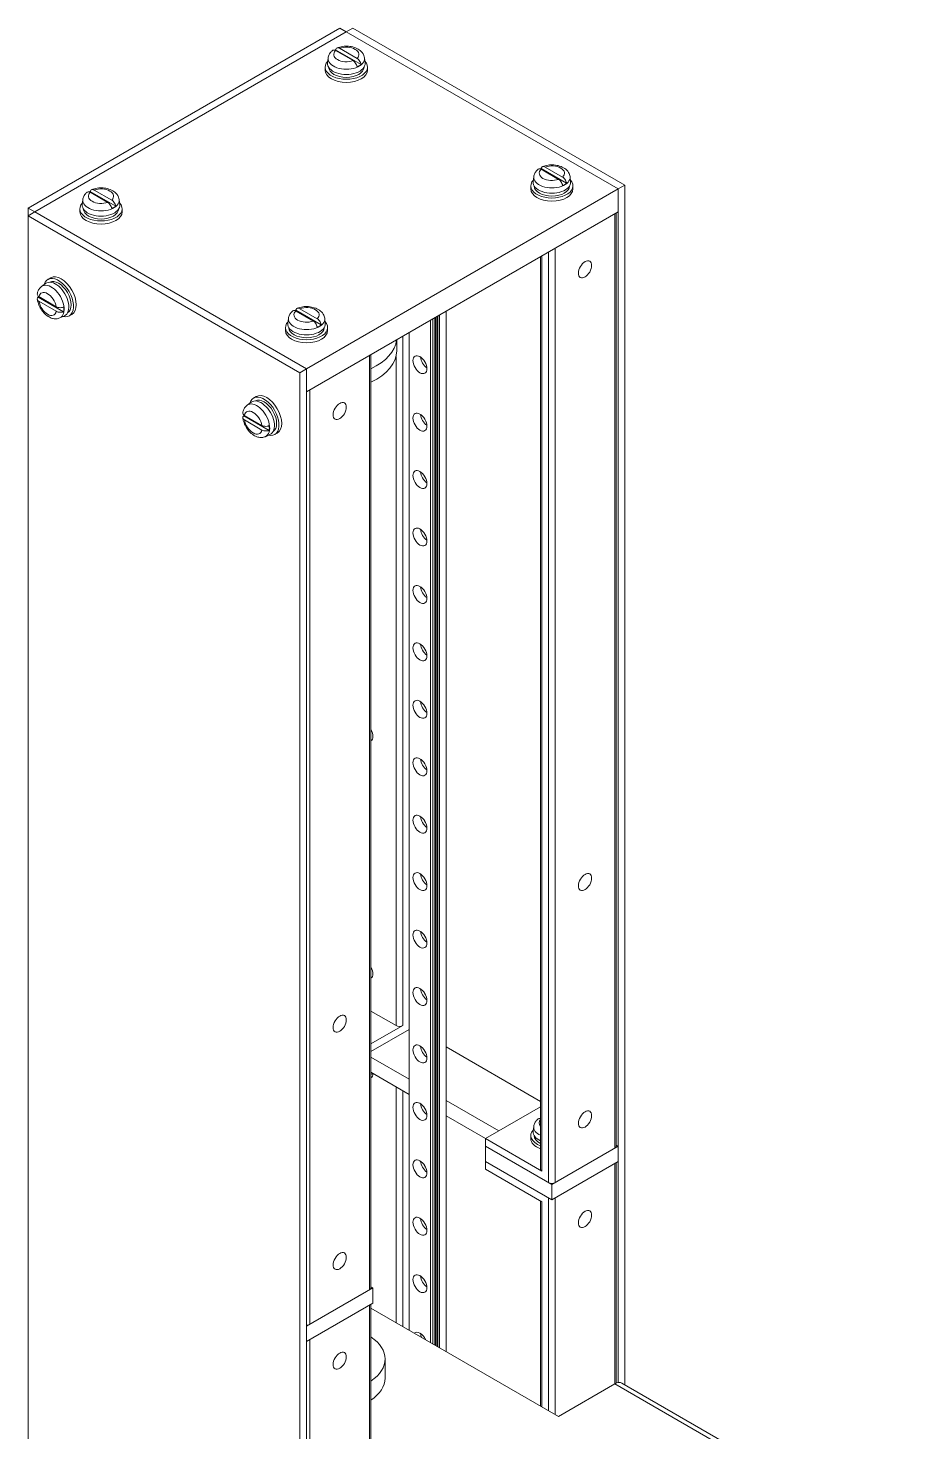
# Model space of a CAD drawing. Header units: millimetres. Extents: x 651 to 8859, y -354 to 894.
# Drawn here: x 2327.3 to 2365, y -203.3 to -143.4 of the extents above; entities that cross this region are included whole.
import ezdxf

# ---------------------------------------------------------------- set-up
doc = ezdxf.new("R2010")
doc.units = ezdxf.units.MM
doc.layers.add('Widoczne (ISO)', color=7, linetype='Continuous', lineweight=18)
doc.layers.add('Widoczne wąskie (ISO)', color=7, linetype='Continuous', lineweight=9)

msp = doc.modelspace()

# ---------------------------------------------------------------- linework, layer by layer
at = {"layer": 'Widoczne (ISO)'}
for p, q in [((2340.547, -143.425), (2327.254, -151.101)), ((2340.83, -143.589), (2327.536, -151.264)), ((2340.83, -143.589), (2327.536, -151.264)), ((2340.547, -143.425), (2340.83, -143.589)), ((2341.113, -143.425), (2340.83, -143.589)), ((2352.427, -150.284), (2340.83, -143.589)), ((2352.427, -150.284), (2340.83, -143.589)), ((2352.709, -150.121), (2341.113, -143.425)), ((2340.054, -144.703), (2340.032, -144.916)), ((2341.456, -144.979), (2340.374, -144.354)), ((2341.116, -144.815), (2340.374, -144.387)), ((2340.544, -144.289), (2341.286, -144.717)), ((2341.606, -144.703), (2341.629, -144.916)), ((2339.93, -145.222), (2339.93, -145.091)), ((2341.73, -145.222), (2341.73, -145.091)), ((2350.224, -150.041), (2349.142, -149.416)), ((2349.884, -149.878), (2349.142, -149.449)), ((2349.312, -149.351), (2350.054, -149.78)), ((2348.698, -150.284), (2348.698, -150.153)), ((2348.823, -149.766), (2348.8, -149.978)), ((2350.374, -149.766), (2350.397, -149.978)), ((2350.498, -150.284), (2350.498, -150.153)), ((2352.709, -150.121), (2352.427, -150.284)), ((2352.709, -201.287), (2352.709, -150.121)), ((2329.589, -150.745), (2329.566, -150.958)), ((2330.991, -151.021), (2329.909, -150.396)), ((2330.651, -150.857), (2329.909, -150.429)), ((2330.079, -150.331), (2330.821, -150.759)), ((2331.141, -150.745), (2331.163, -150.958)), ((2339.133, -157.959), (2352.427, -150.284)), ((2352.427, -151.264), (2352.427, -150.284)), ((2352.427, -201.191), (2352.427, -150.284)), ((2327.254, -151.101), (2327.254, -233.077)), ((2327.254, -151.101), (2327.536, -151.264)), ((2327.536, -151.264), (2327.254, -151.427)), ((2327.254, -151.427), (2327.254, -233.403)), ((2338.85, -158.122), (2327.254, -151.427)), ((2327.536, -151.264), (2339.133, -157.959)), ((2339.133, -157.959), (2327.536, -151.264)), ((2329.465, -151.264), (2329.465, -151.133)), ((2331.265, -151.264), (2331.265, -151.133)), ((2339.133, -158.939), (2352.427, -151.264)), ((2349.74, -152.815), (2352.285, -151.345)), ((2352.344, -191.109), (2352.344, -151.312)), ((2349.115, -153.176), (2349.115, -192.089)), ((2327.831, -154.444), (2328.003, -154.318)), ((2328.218, -154.077), (2328.105, -154.142)), ((2327.688, -154.895), (2328.771, -155.52)), ((2327.717, -154.879), (2328.459, -155.307)), ((2328.459, -155.503), (2327.717, -155.075)), ((2329.118, -155.636), (2329.005, -155.701)), ((2339.759, -156.083), (2338.677, -155.458)), ((2339.419, -155.92), (2338.677, -155.491)), ((2338.847, -155.393), (2339.589, -155.822)), ((2345.087, -199.865), (2345.087, -155.501)), ((2328.607, -155.787), (2328.802, -155.701)), ((2338.233, -156.326), (2338.233, -156.195)), ((2338.357, -155.808), (2338.335, -156.02)), ((2339.909, -155.808), (2339.931, -156.02)), ((2340.033, -156.326), (2340.033, -156.195)), ((2344.422, -199.481), (2344.422, -155.885)), ((2344.519, -199.537), (2344.519, -155.829)), ((2344.617, -199.594), (2344.617, -155.773)), ((2344.654, -199.615), (2344.654, -155.752)), ((2342.981, -156.717), (2342.981, -157.183)), ((2343.517, -198.959), (2343.517, -156.408)), ((2339.274, -158.857), (2341.82, -157.388)), ((2341.879, -197.151), (2341.879, -157.354)), ((2339.133, -157.959), (2338.85, -158.122)), ((2339.133, -158.939), (2339.133, -157.959)), ((2339.133, -239.935), (2339.133, -157.959)), ((2338.85, -240.099), (2338.85, -158.122)), ((2336.986, -159.139), (2336.873, -159.205)), ((2336.599, -159.506), (2336.772, -159.38)), ((2336.456, -159.957), (2337.539, -160.582)), ((2336.485, -159.941), (2337.227, -160.37)), ((2337.227, -160.566), (2336.485, -160.137)), ((2337.375, -160.85), (2337.57, -160.763)), ((2337.886, -160.698), (2337.773, -160.763)), ((2342.951, -185.965), (2341.879, -185.346)), ((2343.234, -185.965), (2341.879, -186.748)), ((2343.517, -186.128), (2341.879, -187.074)), ((2341.879, -187.305), (2343.517, -188.251)), ((2349.115, -189.197), (2345.087, -186.871)), ((2341.879, -187.958), (2343.517, -188.904)), ((2341.879, -188.054), (2341.961, -188.006)), ((2345.087, -189.157), (2347.335, -190.456)), ((2346.77, -190.782), (2349.115, -189.428)), ((2345.087, -189.811), (2346.77, -190.782)), ((2348.822, -190.264), (2348.8, -190.476)), ((2349.174, -192.17), (2346.77, -190.782)), ((2346.77, -190.782), (2346.77, -191.109)), ((2348.698, -190.782), (2348.698, -190.652)), ((2349.457, -192.66), (2346.77, -191.109)), ((2346.77, -191.109), (2349.598, -192.742)), ((2346.77, -191.762), (2346.77, -191.109)), ((2349.598, -192.742), (2352.427, -191.109)), ((2352.285, -191.191), (2349.74, -192.66)), ((2352.427, -191.109), (2352.344, -191.061)), ((2352.427, -191.762), (2352.427, -191.109)), ((2346.77, -192.089), (2346.77, -191.762)), ((2346.77, -191.762), (2349.457, -193.313)), ((2346.77, -191.762), (2349.598, -193.395)), ((2346.77, -192.089), (2349.174, -193.477)), ((2349.598, -193.395), (2352.427, -191.762)), ((2349.74, -193.313), (2352.285, -191.844)), ((2352.344, -201.215), (2352.344, -191.81)), ((2349.598, -193.395), (2349.598, -192.742)), ((2349.115, -193.443), (2349.115, -202.191)), ((2339.133, -198.784), (2341.961, -197.151)), ((2341.82, -197.233), (2339.274, -198.702)), ((2341.961, -197.151), (2341.879, -197.103)), ((2341.961, -197.804), (2341.961, -197.151)), ((2339.133, -199.437), (2341.961, -197.804)), ((2339.274, -199.355), (2341.82, -197.886)), ((2341.879, -207.253), (2341.879, -197.852)), ((2349.881, -202.633), (2341.879, -198.013)), ((2339.133, -199.437), (2339.133, -198.784)), ((2342.481, -201), (2342.481, -200.183)), ((2352.285, -201.245), (2349.881, -202.633)), ((2378.041, -215.912), (2352.585, -201.215))]:
    msp.add_line(p, q, dxfattribs=at)
for centre, major_axis, start_param, end_param in [((2340.83, -145.091), (0.9, 0), 2.643544, 6.781234), ((2340.83, -144.716), (0.775, 0), 2.200676, 2.259817), ((2340.83, -145.222), (0.9, 0), 3.141593, 6.283185), ((2340.83, -144.944), (0.8, 0), 3.079689, 6.345089), ((2340.83, -145.091), (0.755, 0), 3.155056, 6.269722), ((2340.83, -144.716), (-0.775, 0), 2.200676, 2.511713), ((2349.598, -149.778), (0.775, 0), 2.200676, 2.259817), ((2349.598, -150.153), (0.9, 0), 2.643544, 6.781234), ((2349.598, -150.006), (0.8, 0), 3.079689, 6.345089), ((2349.598, -150.153), (0.755, 0), 3.155056, 6.269722), ((2349.598, -149.778), (-0.775, 0), 2.200676, 2.511713), ((2330.365, -150.758), (0.775, 0), 2.200676, 2.259817), ((2349.598, -150.284), (0.9, 0), 3.141593, 6.283185), ((2330.365, -151.133), (0.9, 0), 2.643544, 6.781234), ((2330.365, -151.264), (0.9, 0), 3.141593, 6.283185), ((2330.365, -150.986), (0.8, 0), 3.079689, 6.345089), ((2330.365, -151.133), (0.755, 0), 3.155056, 6.269722), ((2330.365, -150.758), (-0.775, 0), 2.200676, 2.511713), ((2328.555, -154.922), (-0.45, 0.779), 2.643544, 6.781234), ((2328.427, -154.995), (-0.4, 0.693), 3.079689, 6.345089), ((2328.555, -154.922), (-0.378, 0.654), 3.155056, 6.269722), ((2328.668, -154.856), (-0.45, 0.779), 3.141593, 6.283185), ((2328.229, -155.11), (-0.387, 0.671), 0.881775, 0.940917), ((2328.229, -155.11), (0.387, -0.671), 0.629879, 0.940917), ((2339.133, -155.82), (0.775, 0), 2.200676, 2.259817), ((2339.133, -156.195), (0.9, 0), 2.643544, 6.781234), ((2339.133, -156.048), (0.8, 0), 3.079689, 6.345089), ((2339.133, -156.195), (0.755, 0), 3.155056, 6.269722), ((2339.133, -155.82), (-0.775, 0), 2.200676, 2.511713), ((2339.133, -156.326), (0.9, 0), 3.141593, 6.283185), ((2339.981, -156.612), (3, 0), 5.397157, 6.220219), ((2339.981, -157.183), (3, 0), 5.397157, 6.283185), ((2344.295, -157.592), (0.21, -0.364), 4.027438, 5.39734), ((2344.295, -157.592), (0.12, -0.208), 4.487567, 4.937211), ((2337.323, -159.984), (-0.45, 0.779), 2.643544, 6.781234), ((2337.323, -159.984), (-0.378, 0.654), 3.155056, 6.269722), ((2337.436, -159.919), (-0.45, 0.779), 3.141593, 6.283185), ((2337.196, -160.057), (-0.4, 0.693), 3.079689, 6.345089), ((2336.998, -160.172), (-0.387, 0.671), 0.881775, 0.940917), ((2336.998, -160.172), (0.387, -0.671), 0.629879, 0.940917), ((2344.295, -160.041), (0.21, -0.364), 4.027438, 5.39734), ((2344.295, -160.041), (0.12, -0.208), 4.487567, 4.937211), ((2344.295, -162.491), (0.21, -0.364), 4.027438, 5.39734), ((2344.295, -162.491), (0.12, -0.208), 4.487567, 4.937211), ((2344.295, -164.94), (0.21, -0.364), 4.027438, 5.39734), ((2344.295, -164.94), (0.12, -0.208), 4.487567, 4.937211), ((2344.295, -167.39), (0.21, -0.364), 4.027438, 5.39734), ((2344.295, -167.39), (0.12, -0.208), 4.487567, 4.937211), ((2344.295, -169.839), (0.21, -0.364), 4.027438, 5.39734), ((2344.295, -169.839), (0.12, -0.208), 4.487567, 4.937211), ((2344.295, -172.289), (0.21, -0.364), 4.027438, 5.39734), ((2344.295, -172.289), (0.12, -0.208), 4.487567, 4.937211), ((2341.679, -173.473), (0.2, -0.346), 0, 1.570796), ((2344.295, -174.738), (0.21, -0.364), 4.027438, 5.39734), ((2344.295, -174.738), (0.12, -0.208), 4.487567, 4.937211), ((2344.295, -177.188), (0.21, -0.364), 4.027438, 5.39734), ((2344.295, -177.188), (0.12, -0.208), 4.487567, 4.937211), ((2344.295, -179.637), (0.21, -0.364), 4.027438, 5.39734), ((2344.295, -179.637), (0.12, -0.208), 4.487567, 4.937211), ((2344.295, -182.087), (0.21, -0.364), 4.027438, 5.39734), ((2344.295, -182.087), (0.12, -0.208), 4.487567, 4.937211), ((2341.679, -183.597), (0.2, -0.346), 0, 1.570796), ((2344.295, -184.536), (0.21, -0.364), 4.027438, 5.39734), ((2344.295, -184.536), (0.12, -0.208), 4.487567, 4.937211), ((2343.093, -185.883), (-0.2, 0), 0.785398, 2.356194), ((2344.295, -186.986), (0.21, -0.364), 4.027438, 5.39734), ((2344.295, -186.986), (0.12, -0.208), 4.487567, 4.937211), ((2341.679, -187.843), (0.2, -0.346), 0, 0.785398), ((2344.295, -189.435), (0.21, -0.364), 4.027438, 5.39734), ((2344.295, -189.435), (0.12, -0.208), 4.487567, 4.937211), ((2349.598, -190.276), (0.775, 0), 2.243676, 2.259817), ((2349.598, -190.652), (-0.9, 0), 5.785136, 7.287707), ((2349.598, -190.782), (-0.9, 0), 0, 1.004522), ((2349.598, -190.505), (-0.8, 0), 6.221282, 7.206031), ((2349.598, -190.652), (-0.755, 0), 0.013464, 0.876914), ((2352.144, -191.109), (0.2, 0), 5.497787, 6.283185), ((2344.295, -191.885), (0.21, -0.364), 4.027438, 5.39734), ((2344.295, -191.885), (0.12, -0.208), 4.487567, 4.937211), ((2349.315, -192.089), (-0.2, 0), 0, 0.785398), ((2349.598, -192.579), (0.2, 0), 3.926991, 5.497787), ((2344.295, -194.334), (0.21, -0.364), 4.027438, 5.39734), ((2344.295, -194.334), (0.12, -0.208), 4.487567, 4.937211), ((2344.295, -196.784), (0.21, -0.364), 4.027438, 5.39734), ((2344.295, -196.784), (0.12, -0.208), 4.487567, 4.937211), ((2341.679, -197.151), (0.2, 0), 5.497787, 6.283185), ((2339.133, -198.621), (0.2, 0), 4.712595, 5.497787), ((2339.981, -200.183), (2.5, 0), 5.574153, 6.992218), ((2343.97, -199.421), (-0.21, 0.364), 4.552931, 6.442644), ((2344.295, -199.233), (0.21, -0.364), 4.027438, 4.461454), ((2344.295, -199.233), (0.12, -0.208), 4.487567, 4.937211), ((2339.981, -201), (2.5, 0), 5.574153, 6.283185), ((2352.285, -201.735), (0.3, 0.52), 0, 0.785398)]:
    msp.add_ellipse(centre, major_axis=major_axis, ratio=0.57735, start_param=start_param, end_param=end_param, dxfattribs=at)
for centre, major_axis in [((2351.012, -153.713), (-0.2, -0.346)), ((2343.97, -157.78), (-0.21, 0.364)), ((2340.547, -159.755), (-0.2, -0.346)), ((2343.97, -160.229), (-0.21, 0.364)), ((2343.97, -162.678), (-0.21, 0.364)), ((2343.97, -165.128), (-0.21, 0.364)), ((2343.97, -167.577), (-0.21, 0.364)), ((2343.97, -170.027), (-0.21, 0.364)), ((2343.97, -172.476), (-0.21, 0.364)), ((2343.97, -174.926), (-0.21, 0.364)), ((2343.97, -177.375), (-0.21, 0.364)), ((2343.97, -179.825), (-0.21, 0.364)), ((2351.012, -179.841), (-0.2, -0.346)), ((2343.97, -182.274), (-0.21, 0.364)), ((2343.97, -184.724), (-0.21, 0.364)), ((2340.547, -185.883), (-0.2, -0.346)), ((2343.97, -187.173), (-0.21, 0.364)), ((2343.97, -189.623), (-0.21, 0.364)), ((2351.012, -189.966), (-0.2, -0.346)), ((2343.97, -192.072), (-0.21, 0.364)), ((2351.012, -194.212), (-0.2, -0.346)), ((2343.97, -194.522), (-0.21, 0.364)), ((2340.547, -196.008), (-0.2, -0.346)), ((2343.97, -196.971), (-0.21, 0.364)), ((2340.547, -200.254), (-0.2, -0.346))]:
    msp.add_ellipse(centre, major_axis=major_axis, ratio=0.57735, dxfattribs=at)
for points, knots in [([(2340.374, -144.354), (2340.376, -144.341), (2340.38, -144.328), (2340.392, -144.301), (2340.406, -144.285), (2340.436, -144.268), (2340.458, -144.264), (2340.497, -144.268), (2340.522, -144.277), (2340.544, -144.289)], [0.0190356, 0.0190356, 0.0190356, 0.0190356, 0.0442088, 0.0442088, 0.0886907, 0.0886907, 0.1336484, 0.1336484, 0.1793729, 0.1793729, 0.1793729, 0.1793729]), ([(2340.431, -144.271), (2340.506, -144.241), (2340.587, -144.22), (2340.752, -144.197), (2340.837, -144.195), (2341.002, -144.207), (2341.084, -144.223), (2341.24, -144.272), (2341.314, -144.306), (2341.443, -144.395), (2341.499, -144.45), (2341.573, -144.57), (2341.596, -144.629), (2341.605, -144.696), (2341.605, -144.7), (2341.606, -144.703)], [1.744334, 1.744334, 1.744334, 1.744334, 2.118685, 2.118685, 2.488908, 2.488908, 2.857832, 2.857832, 3.232298, 3.232298, 3.585576, 3.585576, 3.84984, 3.84984, 3.865087, 3.865087, 3.865087, 3.865087]), ([(2340.054, -144.703), (2340.057, -144.677), (2340.063, -144.65), (2340.078, -144.6), (2340.088, -144.575), (2340.111, -144.529), (2340.125, -144.508), (2340.154, -144.467), (2340.17, -144.448), (2340.204, -144.413), (2340.222, -144.397), (2340.241, -144.382)], [0.8473015, 0.8473015, 0.8473015, 0.8473015, 0.9586809, 0.9586809, 1.0700603, 1.0700603, 1.1814397, 1.1814397, 1.2928191, 1.2928191, 1.4041986, 1.4041986, 1.4041986, 1.4041986]), ([(2340.374, -144.387), (2340.353, -144.375), (2340.327, -144.366), (2340.288, -144.362), (2340.267, -144.366), (2340.248, -144.376), (2340.244, -144.379), (2340.241, -144.382)], [0.5426169, 0.5426169, 0.5426169, 0.5426169, 0.5883414, 0.5883414, 0.6332991, 0.6332991, 0.6443527, 0.6443527, 0.6443527, 0.6443527]), ([(2341.286, -145.077), (2341.284, -145.061), (2341.28, -145.044), (2341.268, -145.002), (2341.254, -144.97), (2341.224, -144.918), (2341.203, -144.89), (2341.163, -144.848), (2341.138, -144.828), (2341.116, -144.815)], [0.0190356, 0.0190356, 0.0190356, 0.0190356, 0.0442088, 0.0442088, 0.0886907, 0.0886907, 0.1336484, 0.1336484, 0.1793729, 0.1793729, 0.1793729, 0.1793729]), ([(2341.286, -144.717), (2341.307, -144.73), (2341.333, -144.75), (2341.372, -144.792), (2341.394, -144.82), (2341.423, -144.872), (2341.438, -144.904), (2341.45, -144.946), (2341.454, -144.963), (2341.456, -144.979)], [0.5426169, 0.5426169, 0.5426169, 0.5426169, 0.5883414, 0.5883414, 0.6332991, 0.6332991, 0.677781, 0.677781, 0.7029542, 0.7029542, 0.7029542, 0.7029542]), ([(2348.823, -149.766), (2348.825, -149.739), (2348.831, -149.713), (2348.846, -149.662), (2348.856, -149.638), (2348.879, -149.592), (2348.893, -149.57), (2348.922, -149.53), (2348.938, -149.511), (2348.972, -149.475), (2348.99, -149.459), (2349.009, -149.444)], [0.8473015, 0.8473015, 0.8473015, 0.8473015, 0.9586809, 0.9586809, 1.0700603, 1.0700603, 1.1814397, 1.1814397, 1.2928191, 1.2928191, 1.4041986, 1.4041986, 1.4041986, 1.4041986]), ([(2349.142, -149.449), (2349.121, -149.437), (2349.095, -149.428), (2349.056, -149.424), (2349.035, -149.428), (2349.016, -149.438), (2349.012, -149.441), (2349.009, -149.444)], [0.5426169, 0.5426169, 0.5426169, 0.5426169, 0.5883414, 0.5883414, 0.6332991, 0.6332991, 0.6443527, 0.6443527, 0.6443527, 0.6443527]), ([(2349.142, -149.416), (2349.144, -149.403), (2349.148, -149.39), (2349.16, -149.363), (2349.175, -149.347), (2349.204, -149.33), (2349.226, -149.326), (2349.265, -149.33), (2349.291, -149.339), (2349.312, -149.351)], [0.0190356, 0.0190356, 0.0190356, 0.0190356, 0.0442088, 0.0442088, 0.0886907, 0.0886907, 0.1336484, 0.1336484, 0.1793729, 0.1793729, 0.1793729, 0.1793729]), ([(2349.199, -149.334), (2349.275, -149.303), (2349.355, -149.282), (2349.52, -149.259), (2349.605, -149.257), (2349.771, -149.27), (2349.852, -149.285), (2350.008, -149.334), (2350.082, -149.368), (2350.211, -149.458), (2350.267, -149.512), (2350.341, -149.632), (2350.364, -149.692), (2350.373, -149.758), (2350.373, -149.762), (2350.374, -149.766)], [1.744334, 1.744334, 1.744334, 1.744334, 2.118685, 2.118685, 2.488908, 2.488908, 2.857832, 2.857832, 3.232298, 3.232298, 3.585576, 3.585576, 3.84984, 3.84984, 3.865087, 3.865087, 3.865087, 3.865087]), ([(2329.966, -150.314), (2330.041, -150.283), (2330.122, -150.262), (2330.287, -150.239), (2330.371, -150.237), (2330.537, -150.249), (2330.619, -150.265), (2330.774, -150.314), (2330.849, -150.348), (2330.978, -150.438), (2331.034, -150.492), (2331.108, -150.612), (2331.131, -150.671), (2331.14, -150.738), (2331.14, -150.742), (2331.141, -150.745)], [1.744334, 1.744334, 1.744334, 1.744334, 2.118685, 2.118685, 2.488908, 2.488908, 2.857832, 2.857832, 3.232298, 3.232298, 3.585576, 3.585576, 3.84984, 3.84984, 3.865087, 3.865087, 3.865087, 3.865087]), ([(2350.055, -150.139), (2350.052, -150.123), (2350.049, -150.107), (2350.036, -150.064), (2350.022, -150.032), (2349.992, -149.98), (2349.971, -149.952), (2349.931, -149.91), (2349.906, -149.89), (2349.884, -149.878)], [0.0190356, 0.0190356, 0.0190356, 0.0190356, 0.0442088, 0.0442088, 0.0886907, 0.0886907, 0.1336484, 0.1336484, 0.1793729, 0.1793729, 0.1793729, 0.1793729]), ([(2350.054, -149.78), (2350.076, -149.792), (2350.101, -149.812), (2350.14, -149.854), (2350.162, -149.882), (2350.192, -149.934), (2350.206, -149.966), (2350.218, -150.009), (2350.222, -150.025), (2350.224, -150.041)], [0.5426169, 0.5426169, 0.5426169, 0.5426169, 0.5883414, 0.5883414, 0.6332991, 0.6332991, 0.677781, 0.677781, 0.7029542, 0.7029542, 0.7029542, 0.7029542]), ([(2329.589, -150.745), (2329.592, -150.719), (2329.598, -150.692), (2329.613, -150.642), (2329.623, -150.617), (2329.646, -150.572), (2329.659, -150.55), (2329.689, -150.509), (2329.705, -150.49), (2329.739, -150.455), (2329.757, -150.439), (2329.775, -150.424)], [0.8473015, 0.8473015, 0.8473015, 0.8473015, 0.9586809, 0.9586809, 1.0700603, 1.0700603, 1.1814397, 1.1814397, 1.2928191, 1.2928191, 1.4041986, 1.4041986, 1.4041986, 1.4041986]), ([(2329.909, -150.429), (2329.888, -150.417), (2329.862, -150.408), (2329.823, -150.404), (2329.801, -150.408), (2329.783, -150.418), (2329.779, -150.421), (2329.776, -150.424)], [0.5426169, 0.5426169, 0.5426169, 0.5426169, 0.5883414, 0.5883414, 0.6332991, 0.6332991, 0.6443527, 0.6443527, 0.6443527, 0.6443527]), ([(2329.909, -150.396), (2329.911, -150.383), (2329.914, -150.37), (2329.927, -150.343), (2329.941, -150.327), (2329.971, -150.31), (2329.992, -150.306), (2330.032, -150.31), (2330.057, -150.319), (2330.079, -150.331)], [0.0190356, 0.0190356, 0.0190356, 0.0190356, 0.0442088, 0.0442088, 0.0886907, 0.0886907, 0.1336484, 0.1336484, 0.1793729, 0.1793729, 0.1793729, 0.1793729]), ([(2330.821, -151.119), (2330.819, -151.103), (2330.815, -151.086), (2330.803, -151.044), (2330.789, -151.012), (2330.759, -150.96), (2330.737, -150.932), (2330.698, -150.89), (2330.672, -150.87), (2330.651, -150.857)], [0.0190356, 0.0190356, 0.0190356, 0.0190356, 0.0442088, 0.0442088, 0.0886907, 0.0886907, 0.1336484, 0.1336484, 0.1793729, 0.1793729, 0.1793729, 0.1793729]), ([(2330.821, -150.759), (2330.842, -150.772), (2330.868, -150.792), (2330.907, -150.834), (2330.928, -150.862), (2330.958, -150.914), (2330.972, -150.946), (2330.985, -150.988), (2330.989, -151.005), (2330.991, -151.021)], [0.5426169, 0.5426169, 0.5426169, 0.5426169, 0.5883414, 0.5883414, 0.6332991, 0.6332991, 0.677781, 0.677781, 0.7029542, 0.7029542, 0.7029542, 0.7029542]), ([(2327.645, -154.766), (2327.649, -154.742), (2327.654, -154.718), (2327.668, -154.671), (2327.676, -154.648), (2327.697, -154.602), (2327.709, -154.58), (2327.737, -154.537), (2327.753, -154.516), (2327.789, -154.478), (2327.809, -154.46), (2327.831, -154.444)], [1.7373941, 1.7373941, 1.7373941, 1.7373941, 1.8487735, 1.8487735, 1.9601529, 1.9601529, 2.0715323, 2.0715323, 2.1829117, 2.1829117, 2.2942911, 2.2942911, 2.2942911, 2.2942911]), ([(2327.646, -154.766), (2327.645, -154.771), (2327.644, -154.775), (2327.645, -154.797), (2327.652, -154.817), (2327.675, -154.849), (2327.696, -154.867), (2327.717, -154.879)], [0.0776371, 0.0776371, 0.0776371, 0.0776371, 0.0886907, 0.0886907, 0.1336484, 0.1336484, 0.1793729, 0.1793729, 0.1793729, 0.1793729]), ([(2327.717, -155.075), (2327.696, -155.063), (2327.675, -155.045), (2327.652, -155.013), (2327.645, -154.992), (2327.644, -154.958), (2327.651, -154.938), (2327.669, -154.913), (2327.678, -154.904), (2327.688, -154.895)], [0.5426169, 0.5426169, 0.5426169, 0.5426169, 0.5883414, 0.5883414, 0.6332991, 0.6332991, 0.677781, 0.677781, 0.7029542, 0.7029542, 0.7029542, 0.7029542]), ([(2328.607, -155.787), (2328.559, -155.809), (2328.507, -155.82), (2328.399, -155.827), (2328.343, -155.82), (2328.224, -155.787), (2328.162, -155.757), (2328.038, -155.677), (2327.976, -155.623), (2327.866, -155.501), (2327.817, -155.432), (2327.734, -155.286), (2327.701, -155.21), (2327.663, -155.084), (2327.652, -155.035), (2327.645, -154.986)], [5.55969, 5.55969, 5.55969, 5.55969, 5.777303, 5.777303, 6.026457, 6.026457, 6.342699, 6.342699, 6.712846, 6.712846, 7.085089, 7.085089, 7.453397, 7.453397, 7.680444, 7.680444, 7.680444, 7.680444]), ([(2328.459, -155.307), (2328.48, -155.32), (2328.511, -155.332), (2328.567, -155.345), (2328.602, -155.349), (2328.661, -155.349), (2328.696, -155.345), (2328.739, -155.335), (2328.756, -155.33), (2328.771, -155.324)], [0.5426169, 0.5426169, 0.5426169, 0.5426169, 0.5883414, 0.5883414, 0.6332991, 0.6332991, 0.677781, 0.677781, 0.7029542, 0.7029542, 0.7029542, 0.7029542]), ([(2328.771, -155.52), (2328.756, -155.526), (2328.739, -155.531), (2328.696, -155.541), (2328.661, -155.545), (2328.602, -155.545), (2328.567, -155.541), (2328.511, -155.528), (2328.48, -155.516), (2328.459, -155.503)], [0.0190356, 0.0190356, 0.0190356, 0.0190356, 0.0442088, 0.0442088, 0.0886907, 0.0886907, 0.1336484, 0.1336484, 0.1793729, 0.1793729, 0.1793729, 0.1793729]), ([(2338.357, -155.808), (2338.36, -155.781), (2338.366, -155.755), (2338.381, -155.704), (2338.391, -155.68), (2338.414, -155.634), (2338.428, -155.612), (2338.457, -155.572), (2338.473, -155.553), (2338.507, -155.517), (2338.525, -155.501), (2338.544, -155.486)], [0.8473015, 0.8473015, 0.8473015, 0.8473015, 0.9586809, 0.9586809, 1.0700603, 1.0700603, 1.1814397, 1.1814397, 1.2928191, 1.2928191, 1.4041986, 1.4041986, 1.4041986, 1.4041986]), ([(2338.677, -155.491), (2338.656, -155.479), (2338.63, -155.47), (2338.591, -155.466), (2338.57, -155.47), (2338.551, -155.481), (2338.547, -155.483), (2338.544, -155.486)], [0.5426169, 0.5426169, 0.5426169, 0.5426169, 0.5883414, 0.5883414, 0.6332991, 0.6332991, 0.6443527, 0.6443527, 0.6443527, 0.6443527]), ([(2338.677, -155.458), (2338.679, -155.445), (2338.683, -155.433), (2338.695, -155.405), (2338.709, -155.389), (2338.739, -155.372), (2338.76, -155.368), (2338.8, -155.372), (2338.825, -155.381), (2338.847, -155.393)], [0.0190356, 0.0190356, 0.0190356, 0.0190356, 0.0442088, 0.0442088, 0.0886907, 0.0886907, 0.1336484, 0.1336484, 0.1793729, 0.1793729, 0.1793729, 0.1793729]), ([(2338.734, -155.376), (2338.809, -155.345), (2338.89, -155.324), (2339.055, -155.301), (2339.14, -155.299), (2339.305, -155.312), (2339.387, -155.327), (2339.543, -155.376), (2339.617, -155.41), (2339.746, -155.5), (2339.802, -155.554), (2339.876, -155.674), (2339.899, -155.734), (2339.908, -155.8), (2339.908, -155.804), (2339.909, -155.808)], [1.744334, 1.744334, 1.744334, 1.744334, 2.118685, 2.118685, 2.488908, 2.488908, 2.857832, 2.857832, 3.232298, 3.232298, 3.585576, 3.585576, 3.84984, 3.84984, 3.865087, 3.865087, 3.865087, 3.865087]), ([(2339.589, -156.181), (2339.587, -156.165), (2339.583, -156.149), (2339.571, -156.106), (2339.557, -156.074), (2339.527, -156.023), (2339.506, -155.994), (2339.466, -155.953), (2339.441, -155.932), (2339.419, -155.92)], [0.0190356, 0.0190356, 0.0190356, 0.0190356, 0.0442088, 0.0442088, 0.0886907, 0.0886907, 0.1336484, 0.1336484, 0.1793729, 0.1793729, 0.1793729, 0.1793729]), ([(2339.589, -155.822), (2339.61, -155.834), (2339.636, -155.855), (2339.675, -155.896), (2339.696, -155.925), (2339.726, -155.976), (2339.74, -156.008), (2339.753, -156.051), (2339.757, -156.067), (2339.759, -156.083)], [0.5426169, 0.5426169, 0.5426169, 0.5426169, 0.5883414, 0.5883414, 0.6332991, 0.6332991, 0.677781, 0.677781, 0.7029542, 0.7029542, 0.7029542, 0.7029542]), ([(2336.414, -159.828), (2336.413, -159.833), (2336.413, -159.837), (2336.413, -159.859), (2336.42, -159.879), (2336.443, -159.911), (2336.464, -159.929), (2336.485, -159.941)], [0.0776371, 0.0776371, 0.0776371, 0.0776371, 0.0886907, 0.0886907, 0.1336484, 0.1336484, 0.1793729, 0.1793729, 0.1793729, 0.1793729]), ([(2336.414, -159.828), (2336.417, -159.804), (2336.423, -159.781), (2336.436, -159.734), (2336.445, -159.71), (2336.465, -159.665), (2336.477, -159.642), (2336.505, -159.599), (2336.521, -159.578), (2336.557, -159.54), (2336.577, -159.522), (2336.599, -159.506)], [1.7373941, 1.7373941, 1.7373941, 1.7373941, 1.8487735, 1.8487735, 1.9601529, 1.9601529, 2.0715323, 2.0715323, 2.1829117, 2.1829117, 2.2942911, 2.2942911, 2.2942911, 2.2942911]), ([(2336.485, -160.137), (2336.464, -160.125), (2336.443, -160.107), (2336.42, -160.075), (2336.413, -160.055), (2336.412, -160.02), (2336.419, -160), (2336.437, -159.975), (2336.446, -159.966), (2336.456, -159.957)], [0.5426169, 0.5426169, 0.5426169, 0.5426169, 0.5883414, 0.5883414, 0.6332991, 0.6332991, 0.677781, 0.677781, 0.7029542, 0.7029542, 0.7029542, 0.7029542]), ([(2337.375, -160.85), (2337.327, -160.871), (2337.275, -160.883), (2337.168, -160.889), (2337.112, -160.882), (2336.992, -160.849), (2336.93, -160.82), (2336.806, -160.739), (2336.744, -160.685), (2336.634, -160.563), (2336.585, -160.494), (2336.503, -160.349), (2336.469, -160.272), (2336.431, -160.146), (2336.42, -160.097), (2336.413, -160.048)], [5.55969, 5.55969, 5.55969, 5.55969, 5.777303, 5.777303, 6.026457, 6.026457, 6.342699, 6.342699, 6.712846, 6.712846, 7.085089, 7.085089, 7.453397, 7.453397, 7.680444, 7.680444, 7.680444, 7.680444]), ([(2337.227, -160.37), (2337.249, -160.382), (2337.279, -160.394), (2337.335, -160.407), (2337.37, -160.411), (2337.43, -160.412), (2337.464, -160.408), (2337.507, -160.397), (2337.524, -160.392), (2337.539, -160.386)], [0.5426169, 0.5426169, 0.5426169, 0.5426169, 0.5883414, 0.5883414, 0.6332991, 0.6332991, 0.677781, 0.677781, 0.7029542, 0.7029542, 0.7029542, 0.7029542]), ([(2337.539, -160.582), (2337.524, -160.588), (2337.507, -160.593), (2337.464, -160.604), (2337.43, -160.608), (2337.37, -160.607), (2337.335, -160.603), (2337.279, -160.59), (2337.249, -160.578), (2337.227, -160.566)], [0.0190356, 0.0190356, 0.0190356, 0.0190356, 0.0442088, 0.0442088, 0.0886907, 0.0886907, 0.1336484, 0.1336484, 0.1793729, 0.1793729, 0.1793729, 0.1793729]), ([(2348.822, -190.264), (2348.825, -190.237), (2348.831, -190.211), (2348.846, -190.16), (2348.856, -190.136), (2348.879, -190.09), (2348.893, -190.068), (2348.922, -190.028), (2348.938, -190.009), (2348.972, -189.974), (2348.99, -189.957), (2349.009, -189.942)], [0.8473015, 0.8473015, 0.8473015, 0.8473015, 0.9586809, 0.9586809, 1.0700603, 1.0700603, 1.1814397, 1.1814397, 1.2928191, 1.2928191, 1.4041986, 1.4041986, 1.4041986, 1.4041986]), ([(2349.115, -189.935), (2349.101, -189.929), (2349.087, -189.925), (2349.056, -189.922), (2349.035, -189.926), (2349.016, -189.937), (2349.012, -189.939), (2349.009, -189.942)], [0.56087186, 0.56087186, 0.56087186, 0.56087186, 0.5883414, 0.5883414, 0.63329914, 0.63329914, 0.6443527, 0.6443527, 0.6443527, 0.6443527])]:
    msp.add_open_spline(points, degree=3, knots=knots, dxfattribs=at)
at = {"layer": 'Widoczne wąskie (ISO)'}
for p, q in [((2352.285, -151.345), (2352.285, -191.191)), ((2349.174, -192.17), (2349.174, -153.142)), ((2349.457, -152.978), (2349.457, -192.66)), ((2349.74, -192.66), (2349.74, -152.815)), ((2344.611, -199.59), (2344.611, -155.776)), ((2344.7, -199.642), (2344.7, -155.725)), ((2344.719, -199.652), (2344.719, -155.714)), ((2344.791, -199.694), (2344.791, -155.672)), ((2344.811, -199.706), (2344.811, -155.661)), ((2343.234, -185.965), (2343.234, -156.571)), ((2341.82, -157.388), (2341.82, -197.233)), ((2342.951, -157.426), (2342.951, -185.965)), ((2339.274, -198.702), (2339.274, -158.857)), ((2342.951, -188.578), (2342.951, -198.632)), ((2343.234, -198.795), (2343.234, -188.741)), ((2352.285, -191.844), (2352.285, -201.244)), ((2349.457, -193.313), (2349.457, -202.388)), ((2349.74, -202.551), (2349.74, -193.313)), ((2349.174, -202.225), (2349.174, -193.477)), ((2341.82, -197.886), (2341.82, -207.286)), ((2339.274, -239.201), (2339.274, -199.355)), ((2352.285, -201.245), (2377.741, -215.942))]:
    msp.add_line(p, q, dxfattribs=at)
for centre, major_axis, start_param, end_param in [((2340.83, -144.552), (0.538, 0), 5.722691, 8.414476), ((2340.83, -144.731), (-0.777, 0), 6.221282, 9.486681), ((2340.83, -144.552), (-0.538, 0), 5.722691, 8.414476), ((2349.598, -149.614), (-0.538, 0), 5.722691, 8.414476), ((2349.598, -149.614), (0.538, 0), 5.722691, 8.414476), ((2330.365, -150.594), (0.538, 0), 5.722691, 8.414476), ((2349.598, -149.793), (-0.777, 0), 6.221282, 9.486681), ((2330.365, -150.773), (-0.777, 0), 6.221282, 9.486681), ((2330.365, -150.594), (-0.538, 0), 5.722691, 8.414476), ((2328.243, -155.102), (0.389, -0.673), 6.221282, 9.486681), ((2328.088, -155.191), (-0.269, 0.466), 4.151895, 6.84368), ((2328.088, -155.191), (0.269, -0.466), 4.151895, 6.84368), ((2339.133, -155.657), (-0.538, 0), 5.722691, 8.414476), ((2339.133, -155.657), (0.538, 0), 5.722691, 8.414476), ((2339.133, -155.835), (-0.777, 0), 6.221282, 9.486681), ((2336.856, -160.253), (-0.269, 0.466), 4.151895, 6.84368), ((2337.011, -160.164), (0.389, -0.673), 6.221282, 9.486681), ((2336.856, -160.253), (0.269, -0.466), 4.151895, 6.84368), ((2349.598, -190.292), (-0.777, 0), 6.221282, 7.183605), ((2349.598, -190.113), (-0.538, 0), 5.82608, 6.740291)]:
    msp.add_ellipse(centre, major_axis=major_axis, ratio=0.57735, start_param=start_param, end_param=end_param, dxfattribs=at)

doc.saveas('drawing.dxf')
